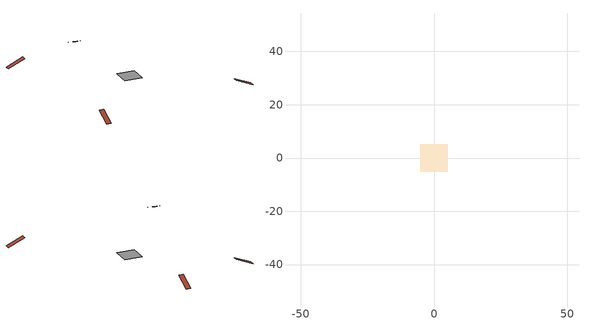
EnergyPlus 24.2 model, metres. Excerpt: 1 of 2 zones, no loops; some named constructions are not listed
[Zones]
attic - vented
 floor to conditioned space (Floor3 construction Reversed): -5.07,-5.07 -5.07,5.07 5.07,5.07 5.07,-5.07 z5.74
 roof outside (Roof2 construction): -11.02,54.42,5.74 -11.02,44.68,9.8 -8.38,44.68,9.8 -8.38,54.42,5.74; -34.73,-54.42,5.74 -34.73,-44.68,9.8 -37.37,-44.68,9.8 -37.37,-54.42,5.74; -54.42,34.73,5.74 -44.68,34.73,9.8 -44.68,37.37,9.8 -54.42,37.37,5.74; 54.42,-34.73,5.74 44.68,-34.73,9.8 44.68,-37.37,9.8 54.42,-37.37,5.74
[Schedule:Day:Interval]
clothes dryer exhaust 0 schedule day: No, 01:00, 0.123457, 02:00, 0.0740741, 03:00, 0.0493827, 04:00, 0.0246914, 05:00, 0.0493827, 06:00, 0.0740741, 07:00, 0.197531, 08:00, 0.395062, 09:00, 0.592593, 10:00, 0.839506, 11:00, 0.962963, 12:00, 1, 13:00, 0.91358, 14:00, 0.82716, 15:00, 0.716049, 16:00, 0.753086, 17:00, 0.679012, 18:00, 0.666667, 20:00, 0.62963, 21:00, 0.641975, 22:00, 0.666667, 23:00, 0.54321, 24:00, 0.296296
clothes dryer exhaust 0 schedule default day; cooling season schedule day; cooling season schedule day 2; cooling season schedule default day; exterior lighting schedule default day; natural vent schedule default day: No, 24:00, 0
cooling season schedule day 1: No, 24:00, 1
exterior lighting schedule day 10: No, 01:00, 0.552381, 03:00, 0.510952, 05:00, 0.483333, 06:00, 0.538571, 07:00, 0.607619, 08:00, 0.56619, 09:00, 0.428095, 10:00, 0.345238, 12:00, 0.331429, 13:00, 0.345238, 14:00, 0.386667, 15:00, 0.414286, 16:00, 0.483333, 17:00, 0.607619, 18:00, 0.773333, 19:00, 0.88381, 20:00, 0.939048, 21:00, 0.966667, 22:00, 0.897619, 23:00, 0.773333, 24:00, 0.649048
exterior lighting schedule day 11: No, 01:00, 0.571429, 03:00, 0.528571, 05:00, 0.5, 06:00, 0.557143, 07:00, 0.628571, 08:00, 0.585714, 09:00, 0.442857, 10:00, 0.357143, 12:00, 0.342857, 13:00, 0.357143, 14:00, 0.4, 15:00, 0.428571, 16:00, 0.5, 17:00, 0.628571, 18:00, 0.8, 19:00, 0.914286, 20:00, 0.971429, 21:00, 1, 22:00, 0.928571, 23:00, 0.8, 24:00, 0.671429
exterior lighting schedule day 5: No, 01:00, 0.380952, 03:00, 0.352381, 05:00, 0.333333, 06:00, 0.371429, 07:00, 0.419048, 08:00, 0.390476, 09:00, 0.295238, 10:00, 0.238095, 12:00, 0.228571, 13:00, 0.238095, 14:00, 0.266667, 15:00, 0.285714, 16:00, 0.333333, 17:00, 0.419048, 18:00, 0.533333, 19:00, 0.609524, 20:00, 0.647619, 21:00, 0.666667, 22:00, 0.619048, 23:00, 0.533333, 24:00, 0.447619
exterior lighting schedule day 6: No, 01:00, 0.390476, 03:00, 0.36119, 05:00, 0.341667, 06:00, 0.380714, 07:00, 0.429524, 08:00, 0.400238, 09:00, 0.302619, 10:00, 0.244048, 12:00, 0.234286, 13:00, 0.244048, 14:00, 0.273333, 15:00, 0.292857, 16:00, 0.341667, 17:00, 0.429524, 18:00, 0.546667, 19:00, 0.624762, 20:00, 0.66381, 21:00, 0.683333, 22:00, 0.634524, 23:00, 0.546667, 24:00, 0.45881
exterior lighting schedule day 7: No, 01:00, 0.419048, 03:00, 0.387619, 05:00, 0.366667, 06:00, 0.408571, 07:00, 0.460952, 08:00, 0.429524, 09:00, 0.324762, 10:00, 0.261905, 12:00, 0.251429, 13:00, 0.261905, 14:00, 0.293333, 15:00, 0.314286, 16:00, 0.366667, 17:00, 0.460952, 18:00, 0.586667, 19:00, 0.670476, 20:00, 0.712381, 21:00, 0.733333, 22:00, 0.680952, 23:00, 0.586667, 24:00, 0.492381
exterior lighting schedule day 8: No, 01:00, 0.466667, 03:00, 0.431667, 05:00, 0.408333, 06:00, 0.455, 07:00, 0.513333, 08:00, 0.478333, 09:00, 0.361667, 10:00, 0.291667, 12:00, 0.28, 13:00, 0.291667, 14:00, 0.326667, 15:00, 0.35, 16:00, 0.408333, 17:00, 0.513333, 18:00, 0.653333, 19:00, 0.746667, 20:00, 0.793333, 21:00, 0.816667, 22:00, 0.758333, 23:00, 0.653333, 24:00, 0.548333
exterior lighting schedule day 9: No, 01:00, 0.509524, 03:00, 0.47131, 05:00, 0.445833, 06:00, 0.496786, 07:00, 0.560476, 08:00, 0.522262, 09:00, 0.394881, 10:00, 0.318452, 12:00, 0.305714, 13:00, 0.318452, 14:00, 0.356667, 15:00, 0.382143, 16:00, 0.445833, 17:00, 0.560476, 18:00, 0.713333, 19:00, 0.815238, 20:00, 0.86619, 21:00, 0.891667, 22:00, 0.827976, 23:00, 0.713333, 24:00, 0.59869
[Schedule:Week:Daily]
clothes dryer exhaust 0 schedule Week Rule - Jan1-Dec31: clothes dryer exhaust 0 schedule day, clothes dryer exhaust 0 schedule day, clothes dryer exhaust 0 schedule day, clothes dryer exhaust 0 schedule day, clothes dryer exhaust 0 schedule day, clothes dryer exhaust 0 schedule day, clothes dryer exhaust 0 schedule day, clothes dryer exhaust 0 schedule default day, clothes dryer exhaust 0 schedule default day, clothes dryer exhaust 0 schedule default day, clothes dryer exhaust 0 schedule default day, clothes dryer exhaust 0 schedule default day
cooling season schedule Week Rule - Jan1-May26: cooling season schedule day, cooling season schedule day, cooling season schedule day, cooling season schedule day, cooling season schedule day, cooling season schedule day, cooling season schedule day, cooling season schedule default day, cooling season schedule default day, cooling season schedule default day, cooling season schedule default day, cooling season schedule default day
cooling season schedule Week Rule - May27-Jun2: cooling season schedule day, cooling season schedule day, cooling season schedule day, cooling season schedule day, cooling season schedule day, cooling season schedule day 1, cooling season schedule day 1, cooling season schedule default day, cooling season schedule default day, cooling season schedule default day, cooling season schedule default day, cooling season schedule default day
cooling season schedule Week Rule - Jun3-Aug25: cooling season schedule day 1, cooling season schedule day 1, cooling season schedule day 1, cooling season schedule day 1, cooling season schedule day 1, cooling season schedule day 1, cooling season schedule day 1, cooling season schedule default day, cooling season schedule default day, cooling season schedule default day, cooling season schedule default day, cooling season schedule default day
cooling season schedule Week Rule - Aug26-Sep1: cooling season schedule day 1, cooling season schedule day 1, cooling season schedule day 1, cooling season schedule day 1, cooling season schedule day 1, cooling season schedule day 1, cooling season schedule day 2, cooling season schedule default day, cooling season schedule default day, cooling season schedule default day, cooling season schedule default day, cooling season schedule default day
cooling season schedule Week Rule - Sep2-Dec31: cooling season schedule day 2, cooling season schedule day 2, cooling season schedule day 2, cooling season schedule day 2, cooling season schedule day 2, cooling season schedule day 2, cooling season schedule day 2, cooling season schedule default day, cooling season schedule default day, cooling season schedule default day, cooling season schedule default day, cooling season schedule default day
exterior lighting schedule Week Rule - Jun3-Jun30: exterior lighting schedule day 5, exterior lighting schedule day 5, exterior lighting schedule day 5, exterior lighting schedule day 5, exterior lighting schedule day 5, exterior lighting schedule day 5, exterior lighting schedule day 5, exterior lighting schedule default day, exterior lighting schedule default day, exterior lighting schedule default day, exterior lighting schedule default day, exterior lighting schedule default day
exterior lighting schedule Week Rule - Jul1-Jul28: exterior lighting schedule day 6, exterior lighting schedule day 6, exterior lighting schedule day 6, exterior lighting schedule day 6, exterior lighting schedule day 6, exterior lighting schedule day 6, exterior lighting schedule day 6, exterior lighting schedule default day, exterior lighting schedule default day, exterior lighting schedule default day, exterior lighting schedule default day, exterior lighting schedule default day
exterior lighting schedule Week Rule - Jul29-Aug4: exterior lighting schedule day 6, exterior lighting schedule day 6, exterior lighting schedule day 6, exterior lighting schedule day 7, exterior lighting schedule day 7, exterior lighting schedule day 7, exterior lighting schedule day 7, exterior lighting schedule default day, exterior lighting schedule default day, exterior lighting schedule default day, exterior lighting schedule default day, exterior lighting schedule default day
exterior lighting schedule Week Rule - Aug5-Aug25: exterior lighting schedule day 7, exterior lighting schedule day 7, exterior lighting schedule day 7, exterior lighting schedule day 7, exterior lighting schedule day 7, exterior lighting schedule day 7, exterior lighting schedule day 7, exterior lighting schedule default day, exterior lighting schedule default day, exterior lighting schedule default day, exterior lighting schedule default day, exterior lighting schedule default day
exterior lighting schedule Week Rule - Aug26-Sep1: exterior lighting schedule day 7, exterior lighting schedule day 7, exterior lighting schedule day 7, exterior lighting schedule day 7, exterior lighting schedule day 7, exterior lighting schedule day 7, exterior lighting schedule day 8, exterior lighting schedule default day, exterior lighting schedule default day, exterior lighting schedule default day, exterior lighting schedule default day, exterior lighting schedule default day
exterior lighting schedule Week Rule - Sep2-Sep29: exterior lighting schedule day 8, exterior lighting schedule day 8, exterior lighting schedule day 8, exterior lighting schedule day 8, exterior lighting schedule day 8, exterior lighting schedule day 8, exterior lighting schedule day 8, exterior lighting schedule default day, exterior lighting schedule default day, exterior lighting schedule default day, exterior lighting schedule default day, exterior lighting schedule default day
exterior lighting schedule Week Rule - Sep30-Oct6: exterior lighting schedule day 8, exterior lighting schedule day 9, exterior lighting schedule day 9, exterior lighting schedule day 9, exterior lighting schedule day 9, exterior lighting schedule day 9, exterior lighting schedule day 9, exterior lighting schedule default day, exterior lighting schedule default day, exterior lighting schedule default day, exterior lighting schedule default day, exterior lighting schedule default day
exterior lighting schedule Week Rule - Oct7-Oct27: exterior lighting schedule day 9, exterior lighting schedule day 9, exterior lighting schedule day 9, exterior lighting schedule day 9, exterior lighting schedule day 9, exterior lighting schedule day 9, exterior lighting schedule day 9, exterior lighting schedule default day, exterior lighting schedule default day, exterior lighting schedule default day, exterior lighting schedule default day, exterior lighting schedule default day
exterior lighting schedule Week Rule - Oct28-Nov3: exterior lighting schedule day 9, exterior lighting schedule day 9, exterior lighting schedule day 9, exterior lighting schedule day 9, exterior lighting schedule day 10, exterior lighting schedule day 10, exterior lighting schedule day 10, exterior lighting schedule default day, exterior lighting schedule default day, exterior lighting schedule default day, exterior lighting schedule default day, exterior lighting schedule default day
exterior lighting schedule Week Rule - Nov4-Nov24: exterior lighting schedule day 10, exterior lighting schedule day 10, exterior lighting schedule day 10, exterior lighting schedule day 10, exterior lighting schedule day 10, exterior lighting schedule day 10, exterior lighting schedule day 10, exterior lighting schedule default day, exterior lighting schedule default day, exterior lighting schedule default day, exterior lighting schedule default day, exterior lighting schedule default day
exterior lighting schedule Week Rule - Nov25-Dec1: exterior lighting schedule day 10, exterior lighting schedule day 10, exterior lighting schedule day 10, exterior lighting schedule day 10, exterior lighting schedule day 10, exterior lighting schedule day 10, exterior lighting schedule day 11, exterior lighting schedule default day, exterior lighting schedule default day, exterior lighting schedule default day, exterior lighting schedule default day, exterior lighting schedule default day
exterior lighting schedule Week Rule - Dec2-Dec31: exterior lighting schedule day 11, exterior lighting schedule day 11, exterior lighting schedule day 11, exterior lighting schedule day 11, exterior lighting schedule day 11, exterior lighting schedule day 11, exterior lighting schedule day 11, exterior lighting schedule default day, exterior lighting schedule default day, exterior lighting schedule default day, exterior lighting schedule default day, exterior lighting schedule default day
natural vent schedule Week Rule - Jan1-Dec31: natural vent schedule default day, natural vent schedule default day, natural vent schedule default day, natural vent schedule default day, natural vent schedule default day, natural vent schedule default day, natural vent schedule default day, natural vent schedule default day, natural vent schedule default day, natural vent schedule default day, natural vent schedule default day, natural vent schedule default day
[Schedule:Year]
clothes dryer exhaust 0 schedule: clothes dryer exhaust 0 schedule Week Rule - Jan1-Dec31, 1, 1, 12, 31
cooling season schedule: cooling season schedule Week Rule - Jan1-May26, 1, 1, 5, 26, cooling season schedule Week Rule - May27-Jun2, 5, 27, 6, 2, cooling season schedule Week Rule - Jun3-Aug25, 6, 3, 8, 25, cooling season schedule Week Rule - Aug26-Sep1, 8, 26, 9, 1, cooling season schedule Week Rule - Sep2-Dec31, 9, 2, 12, 31
natural vent schedule: natural vent schedule Week Rule - Jan1-Dec31, 1, 1, 12, 31
